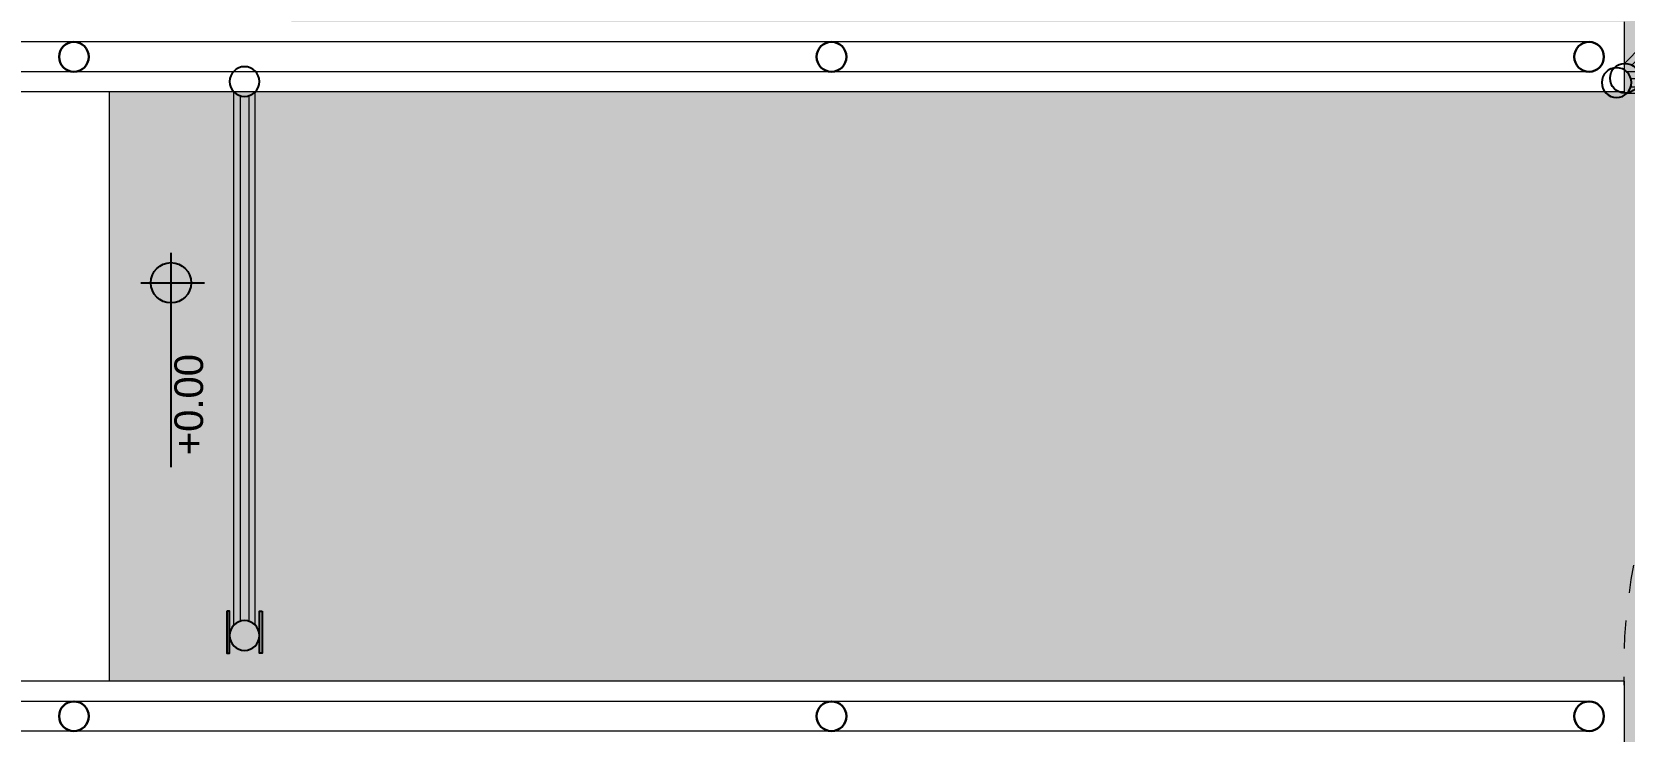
# Model space of a CAD drawing. Header units: millimetres. Extents: x 2767 to 2978, y 1319 to 1481.
# Drawn here: x 2885.79 to 2891.46, y 1426.01 to 1428.5 of the extents above; entities that cross this region are included whole.
import ezdxf

# ---------------------------------------------------------------- set-up
doc = ezdxf.new("R2010")
doc.units = ezdxf.units.MM
doc.header["$LTSCALE"] = 0.03
doc.linetypes.add('Dashed', pattern=[0.75, 0.5, -0.25])
for name, color, linetype, lineweight in [('A-HACHU', 9, 'Continuous', 0), ('A-PAREDE', 5, 'Continuous', 30), ('A-PROJEÇÃO', 251, 'Dashed', 13), ('A-VISTA01', 1, 'Continuous', 20), ('A-VISTA02', 2, 'Continuous', 15), ('A-VISTA03', 3, 'Continuous', 9), ('A-VISTA04', 4, 'Continuous', 5), ('A_PISO', 251, 'Continuous', 9)]:
    doc.layers.add(name, color=color, linetype=linetype, lineweight=lineweight)
doc.layers.add('A-TEXTO1', color=7, linetype='Continuous', true_color=0x000000)
doc.layers.add('T - ESQUADRIA 03', color=3, linetype='Continuous')
doc.styles.add('A2 Arquitetos', font='arial.ttf')

# ---------------------------------------------------------------- blocks, each defined once
blk = doc.blocks.new('Porteira_Curral_2')
at = {"layer": 'A-PAREDE', "linetype": 'Continuous', "lineweight": 25}
for centre in [(207872.5370446081, 9278507.648432571), (207874.5110446079, 9278507.648432571)]:
    blk.add_circle(centre, 0.053, dxfattribs=at)
at = {"layer": 'A-VISTA02'}
for p, q in [((207874.4742018335, 9278507.686532572), (207872.5738873823, 9278507.686532572)), ((207874.4742018353, 9278507.61033257), (207872.5738873805, 9278507.61033257))]:
    blk.add_line(p, q, dxfattribs=at)
at = {"layer": 'A-VISTA03', "linetype": 'Continuous', "lineweight": 25}
for points in [[(207874.424044608, 9278507.71143257), (207874.574044608, 9278507.71143257), (207874.574044608, 9278507.70143257), (207874.424044608, 9278507.70143257)], [(207874.424044608, 9278507.585432572), (207874.574044608, 9278507.585432572), (207874.574044608, 9278507.595432572), (207874.424044608, 9278507.595432572)]]:
    blk.add_lwpolyline(points, close=True, dxfattribs=at)
at = {"layer": 'A-VISTA04'}
for p, q in [((207872.5878776686, 9278507.66343257), (207874.4602115476, 9278507.66343257)), ((207872.5878776681, 9278507.63343257), (207874.4602115481, 9278507.63343257))]:
    blk.add_line(p, q, dxfattribs=at)
blk = doc.blocks.new('Curbov')
at = {"layer": 'A-HACHU', "true_color": 0xc7c8ca}
h = blk.add_hatch(dxfattribs=at)
h.set_pattern_fill('AR-B88', color=9, scale=0.02)
h.set_pattern_definition([(0, (0, 0), (0, 0.16), []), (90, (0, 0), (-0.07999999999999999, 0.16), [0.16, -0.16])])
h.paths.add_polyline_path([(208193.0803317435, 9278629.065369038), (208197.8303317472, 9278629.065369042), (208197.8303317472, 9278628.815369042), (208197.3803317482, 9278628.815369042), (208197.38033175, 9278626.715369042), (208197.8303317472, 9278626.715369042), (208197.8303317472, 9278626.465369044), (208197.8303317472, 9278625.81536905), (208192.4303317478, 9278625.815369051), (208192.4303317449, 9278623.46536904), (208199.9303317468, 9278623.465369042), (208199.9303317489, 9278626.46536904), (208199.9303317525, 9278626.715369038), (208200.1803317525, 9278626.715369038), (208200.6803317577, 9278626.715369042), (208200.9303317577, 9278626.715369044), (208213.5523912603, 9278626.715369046), (208213.5523912603, 9278627.515369045), (208211.2603895692, 9278628.815369043), (208208.6803317472, 9278628.815369043), (208208.4303317453, 9278628.815369043), (208208.4303317453, 9278636.565369043), (208201.5803317472, 9278636.565369042), (208201.5803317494, 9278629.065369042), (208206.3303317469, 9278629.065369043), (208206.3303317469, 9278628.815369043), (208200.9303317509, 9278628.815369045), (208200.6803317512, 9278628.815369042), (208200.1803317513, 9278628.815369045), (208199.9303317514, 9278628.815369045), (208199.9303317514, 9278629.065369043), (208199.9303317461, 9278632.690369043), (208199.9303317741, 9278632.940369042), (208199.9303317451, 9278636.565369042), (208193.0803317413, 9278636.565369042)])
h.paths.add_polyline_path([(208192.4303317507, 9278626.715369044), (208197.38033175, 9278626.715369042), (208197.3803317482, 9278628.815369042), (208192.4303317489, 9278628.815369043)], flags=17)
at = {"layer": 'A-TEXTO1'}
h = blk.add_hatch(color=256, dxfattribs=at)
h.dxf.hatch_style = 1
h.paths.add_polyline_path([(208192.5792715033, 9278628.135068906), (208192.6511334167, 9278628.135068906), (208192.6511334167, 9278628.063206948, -0.4142135075525849)])
h.paths.add_polyline_path([(208192.6511334167, 9278628.135068906), (208192.6511334167, 9278628.206930818, -0.4142136171936075), (208192.7229953301, 9278628.135068906)])
at = {"layer": 'A-PAREDE'}
for centre in [(208192.3053317489, 9278628.940369045), (208195.005331748, 9278628.940369045), (208197.7053317472, 9278628.940369045), (208192.3053317489, 9278626.590369051), (208195.005331748, 9278626.590369051), (208197.7053317472, 9278626.590369051)]:
    blk.add_circle(centre, 0.053, dxfattribs=at)
at = {"layer": 'A-PROJEÇÃO'}
blk.add_arc((208199.8787968405, 9278626.75558185), 2.050299279561563, 91.24267800262668, 182.4237236498909, dxfattribs=at)
at = {"layer": 'A-TEXTO1'}
for p, q in [((208192.6511333497, 9278628.241518492), (208192.6511333497, 9278627.47863253)), ((208192.5436656201, 9278628.135068906), (208192.770850508, 9278628.135068906))]:
    blk.add_line(p, q, dxfattribs=at)
blk.add_circle((208192.6511333497, 9278628.135068906), 0.07186191701812356, dxfattribs=at)
at = {"layer": 'A-VISTA01'}
for p, q in [((208197.8303317471, 9278629.06536905), (208197.8303317472, 9278628.815369051)), ((208192.4303317489, 9278628.815369051), (208187.2303317487, 9278628.81536905)), ((208197.8303317472, 9278628.815369051), (208192.4303317489, 9278628.815369051)), ((208192.4303317489, 9278626.715369051), (208187.2303317504, 9278626.71536905)), ((208197.8303317472, 9278626.715369051), (208192.1803317489, 9278626.71536905)), ((208197.8303317471, 9278626.715369048), (208197.8303317472, 9278626.46536905))]:
    blk.add_line(p, q, dxfattribs=at)
at = {"layer": 'A-VISTA04'}
for p, q in [((208192.3053317489, 9278628.993369045), (208187.2303317487, 9278628.993369045)), ((208197.7053317472, 9278628.993369045), (208192.3053317489, 9278628.993369045)), ((208192.3053317489, 9278628.887369046), (208187.2303317487, 9278628.887369046)), ((208197.7053317472, 9278628.887369046), (208192.3053317489, 9278628.887369046)), ((208192.3053317489, 9278626.64336905), (208187.2303317497, 9278626.64336905)), ((208197.7053317472, 9278626.64336905), (208192.3053317489, 9278626.64336905)), ((208192.3053317489, 9278626.537369052), (208187.2303317497, 9278626.537369052)), ((208197.7053317472, 9278626.537369052), (208192.3053317489, 9278626.537369052))]:
    blk.add_line(p, q, dxfattribs=at)
at = {"layer": 'A_PISO'}
blk.add_line((208192.4303317489, 9278628.815369042), (208192.4303317507, 9278626.715369044), dxfattribs=at)
at = {"layer": 'A-PROJEÇÃO', "rotation": 45.54324931361683}
blk.add_blockref('Porteira_Curral_2', (6685416.905683902, 2631859.102834385), dxfattribs=at)
at = {"layer": 'A-PROJEÇÃO', "xscale": -1, "rotation": 90}
blk.add_blockref('Porteira_Curral_2', (9486700.561764322, 9486501.389256436), dxfattribs=at)
at = {"layer": 'T - ESQUADRIA 03', "xscale": -1, "rotation": 180}
blk.add_blockref('Porteira_Curral_2', (325.2664443679969, 18557136.49680161), dxfattribs=at)
at = {"layer": 'A-TEXTO1', "ltscale": 0.0005, "style": 'A2 Arquitetos'}
blk.add_text('+0.00', height=0.102, rotation=90, dxfattribs=at).set_placement((208192.7653989698, 9278627.520713773))
blk = doc.blocks.new('arq geral tgov')
at = {"extrusion": (0.0053337421229942, 0.002979022415269329, 0.9999813381360749)}
for points, elevation in [([(62.4992493802464, 48.71004252056301), (5.464778416089308, 73.28938611651895), (-5.991617040983233, 76.80590841631783), (-14.94205968122365, 79.08811395216757), (-26.48982375324075, 78.9969198217356), (-35.0523213564284, 75.60993553871076), (-47.96456646507648, 68.41743737082744), (-67.81231197881469, 53.82307323653511), (-81.74992886635961, 44.69006932901301), (-90.94972048899191, 38.97589552088073), (-102.1209043075196, 31.24119800941324), (-109.1689024249039, 25.53258846588576), (-116.0016091655739, 19.60993056800259), (-121.5338417543558, 16.16827046098824), (-130.2138742640265, 11.74169126899539)], 0.4525197792847039), ([(62.49911096226055, 39.99882941909976), (2.69974229023084, 65.76972208390193), (-8.154923188954843, 69.10154432741928), (-15.91482336014871, 71.08018246188652), (-24.93464234878149, 71.00895182847641), (-31.61967026168847, 68.36462005497921), (-43.63132830669709, 61.67377522086938), (-63.24703149553777, 47.25003551249864), (-77.44643779834617, 37.94548694480719), (-86.55949422582572, 32.28518609388085), (-97.31950613626192, 24.8351755400312), (-104.0298857406816, 19.40002410944425), (-111.2391747613541, 13.15094096026451), (-117.5965858668289, 9.195928614981854), (-126.5794202790986, 4.614928733912872)], 0.452519779284707)]:
    blk.add_lwpolyline(points, dxfattribs=dict(at, elevation=elevation))
at = {"color": 6}
blk.add_blockref('Curbov', (-208203.9970103018, -9278602.437218685), dxfattribs=at)

msp = doc.modelspace()

# ---------------------------------------------------------------- block references
msp.add_blockref('arq geral tgov', (2897.631577867178, 1401.905756628998))

doc.saveas('drawing.dxf')
